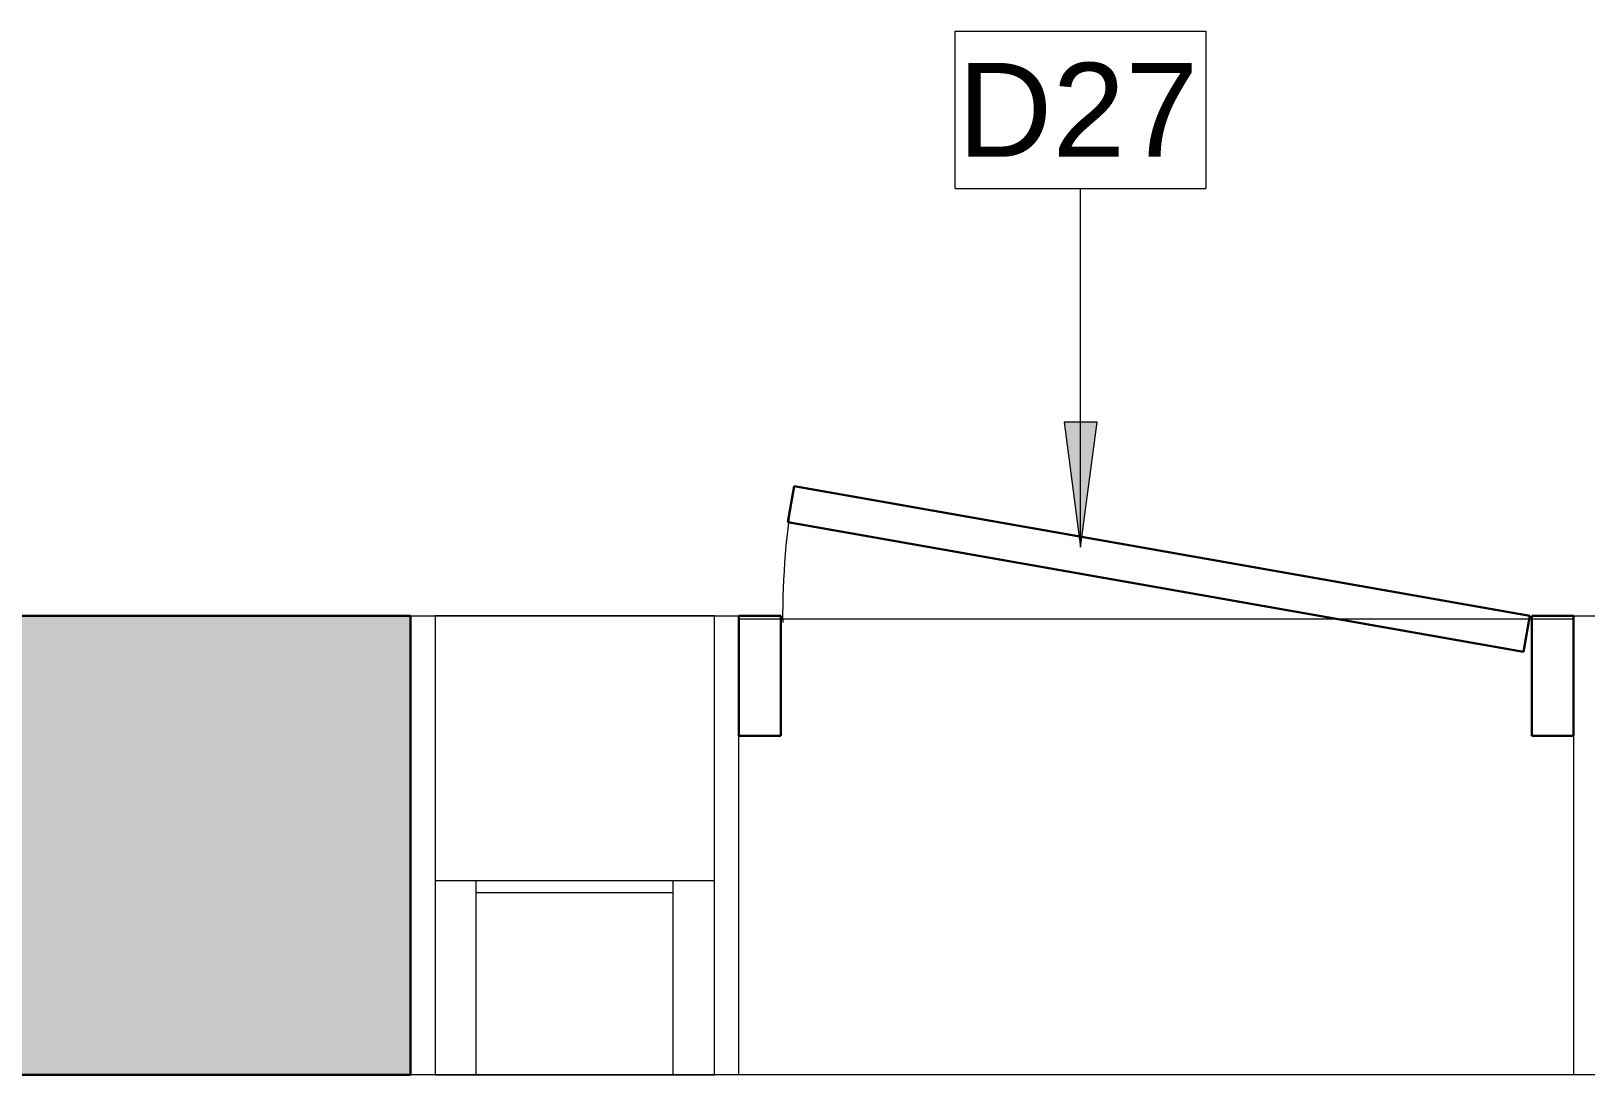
# Model space of a CAD drawing. Header units: inches. Extents: x -1176 to 1545, y -2552 to 978.
# Drawn here: x -511.7 to -437.1, y 84.5 to 134.5 of the extents above; entities that cross this region are included whole.
import ezdxf

# ---------------------------------------------------------------- set-up
doc = ezdxf.new("R2010")
doc.units = ezdxf.units.IN
doc.header["$MEASUREMENT"] = 0
doc.linetypes.add('Demolished', pattern=[0.1875, 0.125, -0.0625])
for name, color, linetype, lineweight in [('A-ANNO-KEYN', 231, 'Continuous', 9), ('A-DOOR', 31, 'Demolished', 9), ('A-DOOR-FRAM', 31, 'Demolished', 30), ('A-FLOR', 192, 'Continuous', 18), ('A-GLAZ', 151, 'Continuous', 18), ('A-WALL', 113, 'Continuous', 18), ('A-WALL-PATT', 111, 'Continuous', 18)]:
    doc.layers.add(name, color=color, linetype=linetype, lineweight=lineweight)
doc.styles.add('Arial', font='arial.ttf', dxfattribs={"height": 4.5})

# ---------------------------------------------------------------- blocks, each defined once
blk = doc.blocks.new('Single Flush - D2 3_ X 7_5_-8258464-2nd Floor Demo')
at = {"layer": 'A-DOOR', "color": 8, "linetype": 'Continuous', "lineweight": 30}
for p, q in [((-17.362, 17.219), (-17.666, 15.495)), ((17.906, 11), (-17.362, 17.219)), ((-17.666, 15.495), (17.602, 9.277)), ((17.602, 9.277), (17.906, 11))]:
    blk.add_line(p, q, dxfattribs=at)
at = {"layer": 'A-DOOR', "linetype": 'Continuous'}
blk.add_arc((17.906, 11), 35.813, 170, 180.5, dxfattribs=at)
at = {"layer": 'A-DOOR-FRAM', "color": 8, "linetype": 'Continuous'}
for p, q in [((-20, 5.25), (-20, 11)), ((-20, 11), (-18, 11)), ((-18, 5.25), (-18, 11)), ((18, 5.25), (18, 11)), ((18, 11), (20, 11)), ((20, 5.25), (20, 11)), ((-20, 5.25), (-18, 5.25)), ((18, 5.25), (20, 5.25))]:
    blk.add_line(p, q, dxfattribs=at)
blk = doc.blocks.new('Sidelight_4927 - 400x2100mm-6975900-2nd Floor Demo')
at = {"layer": 'A-GLAZ'}
for p, q in [((5.906, 11), (-7.48, 11)), ((-7.48, 11), (-7.48, -11)), ((-5.512, 11), (-5.512, 1.701)), ((3.937, 11), (3.937, 1.701)), ((5.906, -11), (5.906, 11)), ((3.937, 2.252), (-5.512, 2.252)), ((-7.48, 1.701), (5.906, 1.701)), ((-7.48, -11), (5.906, -11))]:
    blk.add_line(p, q, dxfattribs=at)
blk = doc.blocks.new('Keynote Tag - Keynote Number - Boxed-135510-2nd Floor Demo')
at = {"layer": 'A-ANNO-KEYN'}
for p, q in [((-0.125, -0.0792), (-0.125, 0.0781)), ((-0.125, 0.0781), (0.125, 0.0781)), ((0.125, 0.0781), (0.125, -0.0792)), ((-0.125, -0.0792), (0.125, -0.0792))]:
    blk.add_line(p, q, dxfattribs=at)

msp = doc.modelspace()

# ---------------------------------------------------------------- hatches: boundary and pattern name
at = {"layer": 'A-ANNO-KEYN'}
msp.add_hatch(color=256, dxfattribs=at).paths.add_polyline_path([(-461.356, 109.761), (-460.566, 115.761), (-462.146, 115.761)], flags=0)
at = {"layer": 'A-WALL-PATT'}
h = msp.add_hatch(color=250, dxfattribs=at)
h.paths.add_polyline_path([(-382.467, 84.468), (-136.385, 84.468), (-136.385, 106.468), (-421.977, 106.468), (-421.977, 84.468)], flags=0)
h.paths.add_polyline_path([(-22.281, 84.468), (-22.281, 106.468), (-64.385, 106.468), (-64.385, 84.468)], flags=0)
h.paths.add_polyline_path([(-570.071, 84.468), (-493.473, 84.468), (-493.473, 106.468), (-570.071, 106.468), (-570.071, 105.938)], flags=0)

# ---------------------------------------------------------------- linework, layer by layer
at = {"layer": 'A-ANNO-KEYN'}
for p, q in [((-461.356, 109.761), (-461.356, 126.954)), ((-460.566, 115.761), (-462.146, 115.761)), ((-462.146, 115.761), (-461.356, 109.761)), ((-461.356, 109.761), (-460.566, 115.761))]:
    msp.add_line(p, q, dxfattribs=at)
at = {"layer": 'A-FLOR'}
for p, q in [((-477.725, 106.324), (-437.725, 106.324)), ((-437.725, 84.468), (-477.725, 84.468))]:
    msp.add_line(p, q, dxfattribs=at)
at = {"layer": 'A-WALL', "color": 8, "lineweight": 30}
for p, q in [((-493.473, 106.468), (-570.071, 106.468)), ((-493.473, 84.468), (-493.473, 106.468)), ((-570.071, 84.468), (-493.473, 84.468))]:
    msp.add_line(p, q, dxfattribs=at)
at = {"layer": 'A-WALL', "lineweight": 9}
for p, q in [((-493.473, 106.468), (-477.725, 106.468)), ((-477.725, 84.468), (-477.725, 106.468)), ((-437.725, 106.468), (-437.725, 84.468)), ((-437.725, 106.468), (-421.977, 106.468)), ((-477.725, 84.468), (-493.473, 84.468)), ((-421.977, 84.468), (-437.725, 84.468))]:
    msp.add_line(p, q, dxfattribs=at)

# ---------------------------------------------------------------- block references
at = {"layer": 'A-ANNO-KEYN', "xscale": 47.99999999999997, "yscale": 47.99999999999997, "zscale": 47.99999999999997}
msp.add_blockref('Keynote Tag - Keynote Number - Boxed-135510-2nd Floor Demo', (-461.356, 130.757), dxfattribs=at)
at = {"layer": 'A-DOOR', "linetype": 'Continuous', "lineweight": 18}
msp.add_blockref('Single Flush - D2 3_ X 7_5_-8258464-2nd Floor Demo', (-457.725, 95.468), dxfattribs=at)
at = {"layer": 'A-GLAZ', "rotation": 180}
msp.add_blockref('Sidelight_4927 - 400x2100mm-6975900-2nd Floor Demo', (-486.386, 95.468), dxfattribs=at)

# ---------------------------------------------------------------- texts
at = {"layer": 'A-ANNO-KEYN', "insert": (-467.247, 132.983), "char_height": 4.5, "width": 14.0895, "attachment_point": 1, "style": 'Arial'}
msp.add_mtext('D27', dxfattribs=at)

doc.saveas('drawing.dxf')
